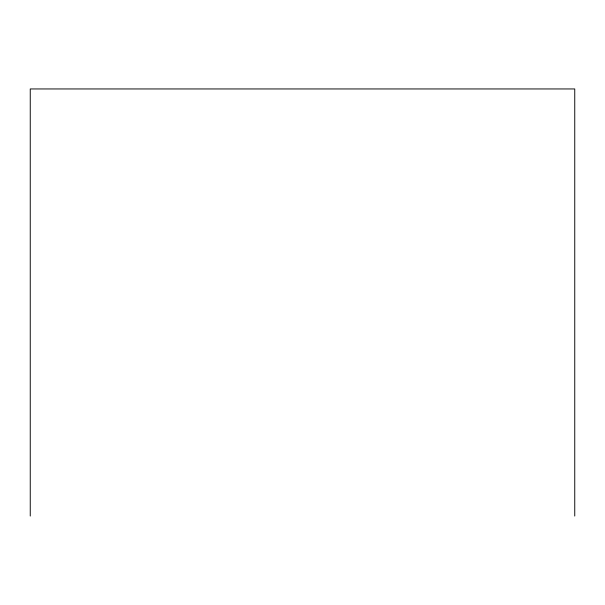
<?xml version="1.0" encoding="UTF-8"?>
<svg xmlns="http://www.w3.org/2000/svg" width="605" height="605" viewBox="0 0 605 605"><rect width="100%" height="100%" fill="white"/><g stroke="black" fill="none" stroke-linecap="round" stroke-linejoin="round"><path stroke-width="0.91" d="M574.75 516.05L574.75 88.95L30.25 88.95L30.25 516.05"/></g></svg>
